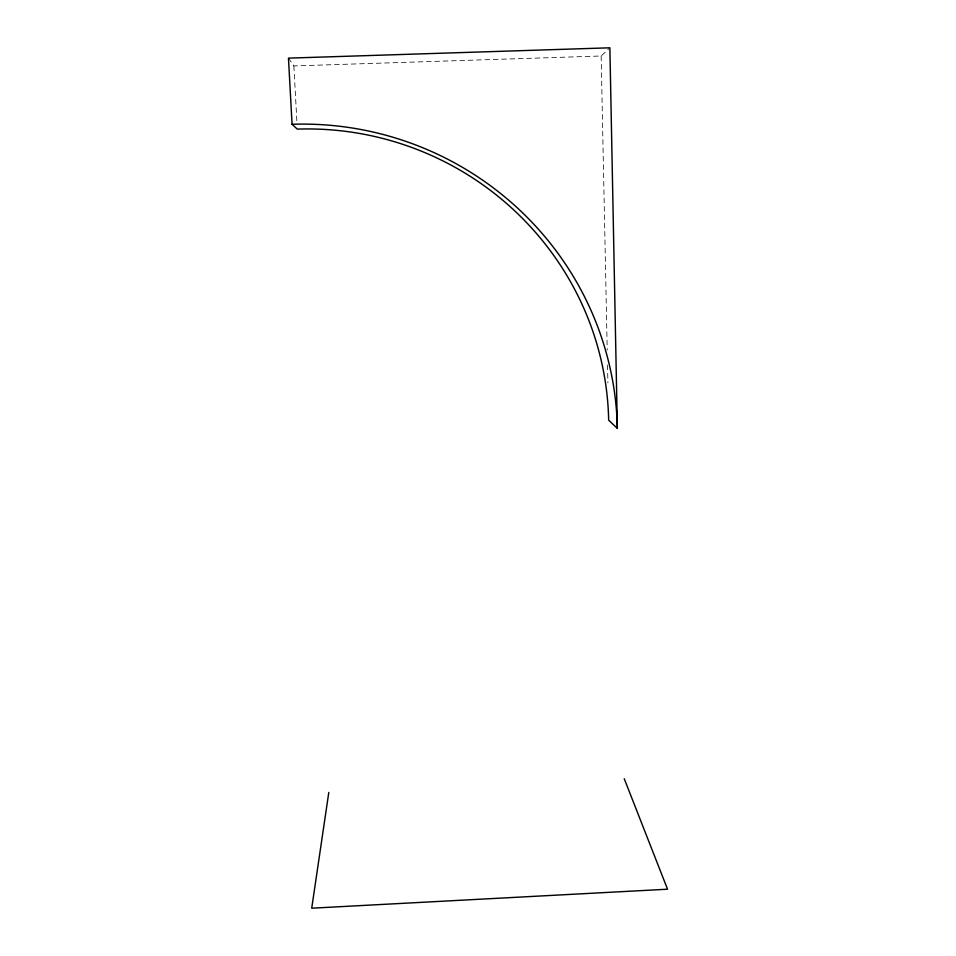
<?xml version="1.0" encoding="UTF-8"?>
<svg xmlns="http://www.w3.org/2000/svg" width="956" height="956" viewBox="0 0 956 956"><rect width="100%" height="100%" fill="white"/><g stroke="black" fill="none" stroke-linecap="round" stroke-linejoin="round"><path stroke-width="0.72" stroke-dasharray="4.78 3.58" d="M288.461 58.137L293.874 65.94L601.157 55.998L608.912 48.708M293.874 65.94L296.898 121.782M601.157 55.998L607.215 350.051M607.526 364.977L607.897 382.89"/><path stroke-width="1.43" d="M328.792 792.452L311.716 908.2L667.539 889.211L624.232 778.698M292.07 124.28L297.292 129.12A298.403 293.181 20.5 0 1 608.661 420.198L617.349 428.348L609.88 47.8L288.461 58.137L292.07 124.28A311.668 305.92 19.7 0 1 617.349 428.348"/></g></svg>
